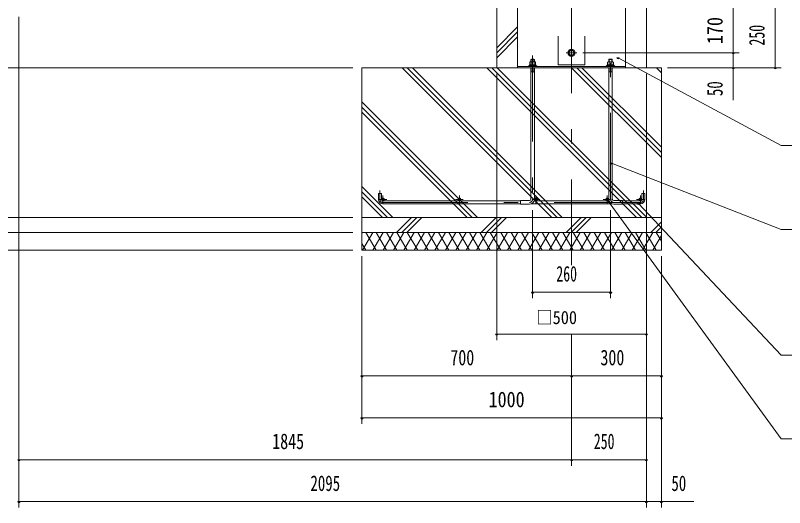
# Model space of a CAD drawing. Units: millimetres, scale not verified, with parts at other scales. Extents: x -25415 to 25419, y -10500 to 10500.
# Drawn here: x 15565 to 21986, y -3330 to 783 of the extents above; entities that cross this region are included whole.
import ezdxf
from ezdxf.enums import TextEntityAlignment as Align

# ---------------------------------------------------------------- set-up
doc = ezdxf.new("R2010")
doc.units = ezdxf.units.MM
doc.header["$LTSCALE"] = 60
doc.linetypes.add('USER2', pattern=[10, 4, -6])
doc.linetypes.add('USER3', pattern=[24, 12, -5, 2, -5])
for name, color, linetype, lineweight in [('0-6_2-02BOLD', 7, 'Continuous', 18), ('0-7_2-12HIDDEN', 3, 'USER2', 18), ('0-8_2-22CENTER', 3, 'USER3', 18), ('0-9_2-42THIN', 4, 'Continuous', 18), ('0-A_2-52DIM', 3, 'Continuous', 18), ('0-B_2-62HATCH', 2, 'Continuous', 18)]:
    doc.layers.add(name, color=color, linetype=linetype, lineweight=lineweight)
doc.styles.add('ＭＳ ゴシック', font='')
doc.styles.get('ＭＳ ゴシック').set_extended_font_data('MS Gothic')

msp = doc.modelspace()

# ---------------------------------------------------------------- linework, layer by layer
at = {"layer": '0-6_2-02BOLD'}
for p, q in [((19870.28, 369.43), (19870.28, 392.17)), ((19894.82, 392.17), (19894.82, 369.43)), ((20520.28, 369.43), (20520.28, 392.17)), ((20544.81, 369.43), (20544.81, 392.17)), ((20547.55, 394.43), (20547.55, 412.67)), ((20657.55, 356.18), (19757.54, 356.18)), ((19855.67, 361.93), (19855.67, 369.43)), ((19867.55, -752.57), (19867.55, 344.93)), ((19875.05, 361.93), (19882.55, 369.43)), ((19890.05, 369.43), (19882.55, 361.93)), ((19897.55, 344.93), (19897.55, -752.57)), ((19917.55, 356.18), (19917.55, 361.93)), ((20497.55, 356.18), (20497.55, 361.93)), ((20517.54, -752.57), (20517.54, 344.93)), ((20525.05, 369.43), (20532.55, 361.93)), ((20540.04, 361.93), (20532.55, 369.43)), ((20547.55, 344.93), (20547.55, -752.57)), ((20559.42, 361.93), (20559.42, 369.43)), ((19867.55, 311.18), (19897.55, 311.18)), ((20547.55, 311.18), (20517.54, 311.18)), ((19782.55, -767.57), (18632.55, -767.57)), ((19894.81, -767.57), (20520.28, -767.57)), ((20632.54, -767.57), (20782.55, -767.57)), ((18632.55, -792.57), (19782.55, -792.57)), ((20545.69, -792.57), (19869.41, -792.57)), ((20632.54, -795.07), (20560.05, -795.07)), ((20782.55, -792.57), (20632.54, -792.57)), ((18457.55, -905.07), (20957.55, -905.07)), ((20957.55, -1030.07), (18457.55, -1030.07))]:
    msp.add_line(p, q, dxfattribs=at)
for points in [[(20318.92, 1167.48), (20832.54, 1169.93), (20832.54, 344.93)], [(19582.55, 344.93), (19582.55, 969.93), (15595.05, 969.93)], [(19757.54, 344.93), (19757.54, 969.93), (20657.55, 969.93), (20657.55, 344.93)], [(19907.08, 369.43), (19907.08, 392.17), (19903.17, 394.43), (19861.92, 394.43), (19858.01, 392.17), (19858.01, 369.43)], [(19867.55, 412.67), (19872.55, 417.67), (19892.55, 417.67), (19897.55, 412.67)], [(19867.55, 394.43), (19867.55, 412.67), (19897.55, 412.67), (19897.55, 394.43)], [(20511.92, 394.43), (20508.01, 392.17), (20508.01, 369.43)], [(20511.92, 394.43), (20553.17, 394.43), (20557.08, 392.17), (20557.08, 369.43)], [(20517.54, 394.43), (20517.54, 412.67), (20547.55, 412.67), (20542.54, 417.67), (20522.55, 417.67), (20517.54, 412.67)], [(19917.55, 361.93), (19847.55, 361.93), (19847.55, 356.18)], [(19855.67, 369.43), (19909.42, 369.43), (19909.42, 361.93)], [(20497.55, 361.93), (20567.54, 361.93), (20567.54, 356.18)], [(20559.42, 369.43), (20505.67, 369.43), (20505.67, 361.93)], [(18620.05, -755.07), (18620.05, -705.07), (18595.05, -705.07), (18595.05, -755.07)], [(20795.05, -755.07), (20795.05, -705.07), (20820.05, -705.07), (20820.05, -755.07)], [(19855.04, -795.07), (19782.55, -795.07), (19782.55, -765.07), (19855.04, -765.07)], [(20560.05, -765.07), (20632.54, -765.07), (20632.54, -795.07)]]:
    msp.add_lwpolyline(points, dxfattribs=at)
for points in [[(20219.82, 448.68), (20195.28, 448.68), (20183.01, 469.93), (20195.28, 491.18), (20219.82, 491.18), (20232.08, 469.93)], [(20957.55, -1180.07), (18457.55, -1180.07), (18457.55, 344.93), (20957.55, 344.93)]]:
    msp.add_lwpolyline(points, close=True, dxfattribs=at)
for centre, radius in [((20207.55, 469.93), 30), ((20207.55, 469.93), 20.62), ((18632.55, -755.07), 12.5), ((19271.3, -755.07), 12.5), ((19910.05, -755.07), 12.5), ((20505.05, -755.07), 12.5), ((20782.55, -755.07), 12.5)]:
    msp.add_circle(centre, radius, dxfattribs=at)
for centre, radius, start, end in [((19864.14, 384.97), 9.46, 49.5701, 90), ((19882.55, 359.98), 34.45, 69.13593, 110.86406), ((19900.95, 384.97), 9.46, 90, 130.42989), ((20514.14, 384.97), 9.46, 49.57011, 90), ((20532.55, 359.98), 34.45, 69.13594, 110.86407), ((20550.95, 384.97), 9.46, 90, 130.4299), ((18632.55, -755.07), 37.5, 180, 270), ((19855.04, -752.57), 42.5, 270, 0), ((19855.04, -752.57), 12.5, 270, 0), ((20560.05, -752.57), 42.5, 180, 270), ((20560.05, -752.57), 12.5, 180, 270), ((20782.55, -755.07), 37.5, 270, 0)]:
    msp.add_arc(centre, radius, start, end, dxfattribs=at)
at = {"layer": '0-7_2-12HIDDEN'}
msp.add_line((20318.92, 369.93), (20318.92, 969.93), dxfattribs=at)
msp.add_lwpolyline([(20318.92, 369.93), (20096.17, 369.93), (20096.17, 969.93)], dxfattribs=at)
at = {"layer": '0-8_2-22CENTER'}
for p, q in [((20207.55, 5172.43), (20207.55, -1305.07)), ((20252.55, 469.93), (20162.55, 469.93)), ((19882.55, 447.67), (19882.55, -752.57)), ((20532.55, -752.57), (20532.55, 447.67)), ((18607.55, -755.07), (18607.55, -680.07)), ((20807.55, -755.07), (20807.55, -680.07)), ((18600.05, -755.07), (18665.05, -755.07)), ((18632.55, -787.57), (18632.55, -722.57)), ((19238.8, -755.07), (19303.8, -755.07)), ((19271.3, -787.57), (19271.3, -722.57)), ((19877.55, -755.07), (19942.55, -755.07)), ((19910.05, -787.57), (19910.05, -722.57)), ((20472.55, -755.07), (20537.55, -755.07)), ((20505.05, -787.57), (20505.05, -722.57)), ((20815.05, -755.07), (20750.05, -755.07)), ((20782.55, -787.57), (20782.55, -722.57)), ((20782.55, -780.07), (18632.55, -780.07))]:
    msp.add_line(p, q, dxfattribs=at)
for centre, radius, start, end in [((18632.55, -755.07), 25, 180, 270), ((19855.04, -752.57), 27.5, 270, 0), ((20560.05, -752.57), 27.5, 180, 270), ((20782.55, -755.07), 25, 270, 0)]:
    msp.add_arc(centre, radius, start, end, dxfattribs=at)
at = {"layer": '0-9_2-42THIN'}
for p, q in [((19871.3, 394.43), (19871.3, 416.41)), ((19893.8, 416.41), (19893.8, 394.43)), ((20521.29, 416.41), (20521.29, 394.43)), ((20543.79, 394.43), (20543.79, 416.41))]:
    msp.add_line(p, q, dxfattribs=at)
for points in [[(19871.3, 344.93), (19871.3, 311.18), (19867.55, 304.69)], [(19897.55, 304.69), (19893.8, 311.18), (19893.8, 344.93)], [(20521.29, 344.93), (20521.29, 311.18), (20517.54, 304.69)], [(20547.55, 304.69), (20543.79, 311.18), (20543.79, 344.93)]]:
    msp.add_lwpolyline(points, dxfattribs=at)
at = {"layer": '0-A_2-52DIM'}
for p, q in [((21907.55, 344.93), (21907.55, 5152.53)), ((21557.55, 894.93), (21557.55, 74.93)), ((15595.05, 769.93), (15595.05, -3330.07)), ((21607.54, 469.93), (20302.55, 469.93)), ((21567.55, 469.93), (21547.55, 469.93)), ((20605.59, 428.62), (20585.59, 428.62)), ((14120.05, 344.93), (18382.55, 344.93)), ((21957.55, 344.93), (21007.55, 344.93)), ((21567.55, 344.93), (21547.55, 344.93)), ((21917.55, 344.93), (21897.55, 344.93)), ((19582.55, -1930.07), (19582.55, 294.93)), ((20832.54, 294.93), (20832.54, -3330.07)), ((20550.24, -451.73), (20530.24, -451.73)), ((20518.68, -761.97), (20498.68, -761.97)), ((20774.82, -786.39), (20754.82, -786.39)), ((19882.55, -845.07), (19882.55, -1580.07)), ((20532.55, -1580.07), (20532.55, -845.07)), ((18382.55, -905.07), (14470.05, -905.07)), ((14470.05, -1030.07), (18382.55, -1030.07)), ((13770.05, -1180.07), (18382.55, -1180.07)), ((18457.55, -1230.07), (18457.55, -2630.07)), ((20957.55, -3330.07), (20957.55, -1230.07)), ((19892.55, -1530.07), (19872.55, -1530.07)), ((19882.55, -1530.07), (20532.55, -1530.07)), ((20542.55, -1530.07), (20522.55, -1530.07)), ((19592.55, -1880.07), (19572.55, -1880.07)), ((20832.54, -1880.07), (19582.55, -1880.07)), ((20207.55, -1880.07), (20207.55, -2980.07)), ((20842.54, -1880.07), (20822.54, -1880.07)), ((18467.55, -2230.07), (18447.55, -2230.07)), ((20957.55, -2230.07), (18457.55, -2230.07)), ((20217.55, -2230.07), (20197.55, -2230.07)), ((20967.55, -2230.07), (20947.55, -2230.07)), ((18467.55, -2580.07), (18447.55, -2580.07)), ((18457.55, -2580.07), (20957.55, -2580.07)), ((20967.55, -2580.07), (20947.55, -2580.07)), ((15605.05, -2930.07), (15585.05, -2930.07)), ((20832.54, -2930.07), (15595.05, -2930.07)), ((20217.55, -2930.07), (20197.55, -2930.07)), ((20842.54, -2930.07), (20822.54, -2930.07)), ((15605.05, -3280.07), (15585.05, -3280.07)), ((15595.05, -3280.07), (21227.55, -3280.07)), ((20842.54, -3280.07), (20822.54, -3280.07)), ((20967.55, -3280.07), (20947.55, -3280.07))]:
    msp.add_line(p, q, dxfattribs=at)
for points in [[(20595.59, 428.62), (21957.55, -305.07), (23957.55, -305.07)], [(23507.55, -1005.07), (21957.55, -1005.07), (20540.24, -451.73)], [(20508.68, -761.97), (21957.55, -2755.07), (23507.55, -2755.07)], [(23507.55, -2055.07), (21957.55, -2055.07), (20764.82, -786.39)]]:
    msp.add_lwpolyline(points, dxfattribs=at)
for centre in [(21557.55, 469.93), (20595.59, 428.62), (21557.55, 344.93), (21907.55, 344.93), (20540.24, -451.73), (20508.68, -761.97), (20764.82, -786.39), (19882.55, -1530.07), (20532.55, -1530.07), (19582.55, -1880.07), (20832.54, -1880.07), (18457.55, -2230.07), (20207.55, -2230.07), (20957.55, -2230.07), (18457.55, -2580.07), (20957.55, -2580.07), (15595.05, -2930.07), (20207.55, -2930.07), (20832.54, -2930.07), (15595.05, -3280.07), (20832.54, -3280.07), (20957.55, -3280.07)]:
    msp.add_arc(centre, 10, 180, 0, dxfattribs=at)
at = {"layer": '0-B_2-62HATCH'}
for p, q in [((19757.54, 687.36), (19582.55, 512.36)), ((19582.55, 469.93), (19757.54, 644.93)), ((19757.54, 602.5), (19582.55, 427.5)), ((20043.8, -905.07), (18793.8, 344.93)), ((18836.23, 344.93), (20086.23, -905.07)), ((20128.65, -905.07), (18878.65, 344.93)), ((19500.91, 344.93), (20750.91, -905.07)), ((20793.33, -905.07), (19543.33, 344.93)), ((19585.76, 344.93), (20835.76, -905.07)), ((20957.55, -404.6), (20208.01, 344.93)), ((20250.44, 344.93), (20957.55, -362.17)), ((20957.55, -319.75), (20292.86, 344.93)), ((20829.34, 344.93), (20832.54, 348.14)), ((20915.12, 344.93), (20957.55, 302.51)), ((18457.55, 58.93), (19421.55, -905.07)), ((19379.12, -905.07), (18457.55, 16.5)), ((18457.55, -25.92), (19336.69, -905.07)), ((18714.44, -905.07), (18457.55, -648.18)), ((18457.55, -690.6), (18672.02, -905.07)), ((18629.59, -905.07), (18457.55, -733.03)), ((18747.23, -1030.07), (18872.23, -905.07)), ((18914.65, -905.07), (18789.65, -1030.07)), ((18832.08, -1030.07), (18957.08, -905.07)), ((19454.33, -1030.07), (19579.33, -905.07)), ((19621.76, -905.07), (19496.76, -1030.07)), ((19539.19, -1030.07), (19664.19, -905.07)), ((20286.44, -905.07), (20161.44, -1030.07)), ((20203.86, -1030.07), (20328.86, -905.07)), ((20246.29, -1030.07), (20371.29, -905.07)), ((20868.55, -1030.07), (20957.55, -941.07)), ((20957.55, -983.5), (20910.97, -1030.07)), ((20957.55, -1025.92), (20953.4, -1030.07)), ((18461.06, -1030.07), (18457.55, -1036.15)), ((18461.06, -1180.07), (18547.66, -1030.07)), ((18576.53, -1180.07), (18489.93, -1030.07)), ((18634.27, -1030.07), (18547.66, -1180.07)), ((18576.53, -1030.07), (18663.13, -1180.07)), ((18634.27, -1180.07), (18720.87, -1030.07)), ((18749.74, -1180.07), (18663.13, -1030.07)), ((18807.47, -1030.07), (18720.87, -1180.07)), ((18836.34, -1180.07), (18749.74, -1030.07)), ((18894.07, -1030.07), (18807.47, -1180.07)), ((18922.94, -1180.07), (18836.34, -1030.07)), ((18980.68, -1030.07), (18894.07, -1180.07)), ((18922.94, -1030.07), (19009.54, -1180.07)), ((18980.68, -1180.07), (19067.28, -1030.07)), ((19096.15, -1180.07), (19009.54, -1030.07)), ((19153.88, -1030.07), (19067.28, -1180.07)), ((19096.15, -1030.07), (19182.75, -1180.07)), ((19153.88, -1180.07), (19240.48, -1030.07)), ((19269.35, -1180.07), (19182.75, -1030.07)), ((19327.09, -1030.07), (19240.48, -1180.07)), ((19269.35, -1030.07), (19355.96, -1180.07)), ((19327.09, -1180.07), (19413.69, -1030.07)), ((19442.56, -1180.07), (19355.96, -1030.07)), ((19500.29, -1030.07), (19413.69, -1180.07)), ((19442.56, -1030.07), (19529.16, -1180.07)), ((19500.29, -1180.07), (19586.89, -1030.07)), ((19615.76, -1180.07), (19529.16, -1030.07)), ((19673.5, -1030.07), (19586.89, -1180.07)), ((19615.76, -1030.07), (19702.36, -1180.07)), ((19673.5, -1180.07), (19760.1, -1030.07)), ((19788.97, -1180.07), (19702.36, -1030.07)), ((19846.7, -1030.07), (19760.1, -1180.07)), ((19788.97, -1030.07), (19875.57, -1180.07)), ((19846.7, -1180.07), (19933.3, -1030.07)), ((19962.17, -1180.07), (19875.57, -1030.07)), ((20019.91, -1030.07), (19933.3, -1180.07)), ((19962.17, -1030.07), (20048.78, -1180.07)), ((20019.91, -1180.07), (20106.51, -1030.07)), ((20135.38, -1180.07), (20048.77, -1030.07)), ((20193.11, -1030.07), (20106.51, -1180.07)), ((20135.38, -1030.07), (20221.98, -1180.07)), ((20193.11, -1180.07), (20279.71, -1030.07)), ((20308.58, -1180.07), (20221.98, -1030.07)), ((20366.32, -1030.07), (20279.71, -1180.07)), ((20308.58, -1030.07), (20395.19, -1180.07)), ((20366.32, -1180.07), (20452.92, -1030.07)), ((20481.79, -1180.07), (20395.19, -1030.07)), ((20539.52, -1030.07), (20452.92, -1180.07)), ((20481.79, -1030.07), (20568.39, -1180.07)), ((20539.52, -1180.07), (20626.13, -1030.07)), ((20654.99, -1180.07), (20568.39, -1030.07)), ((20712.73, -1030.07), (20626.13, -1180.07)), ((20654.99, -1030.07), (20741.6, -1180.07)), ((20712.73, -1180.07), (20799.33, -1030.07)), ((20828.2, -1180.07), (20741.6, -1030.07)), ((20885.93, -1030.07), (20799.33, -1180.07)), ((20828.2, -1030.07), (20914.8, -1180.07)), ((20885.93, -1180.07), (20957.55, -1056.03)), ((20914.8, -1030.07), (20957.55, -1104.11)), ((18457.55, -1123.99), (18489.93, -1180.07))]:
    msp.add_line(p, q, dxfattribs=at)

# ---------------------------------------------------------------- texts
at = {"layer": '0-A_2-52DIM', "color": 7, "style": 'ＭＳ ゴシック'}
for s, width, p in [('170', 0.85, (21507.55, 542.94)), ('250', 0.65, (21857.55, 530.6)), ('50', 0.7, (21507.55, 108.21))]:
    msp.add_text(s, height=130.2, rotation=90, dxfattribs=dict(at, width=width)).set_placement(p, align=Align.BOTTOM_LEFT)
for s, height, width, p in [('260', 130.2, 0.65, (20080.27, -1480.07)), ('□500', 110.7, 0.9, (19913.79, -1830.07)), ('700', 130.2, 0.75, (19195.54, -2180.07)), ('300', 130.2, 0.75, (20448.45, -2180.07)), ('1000', 130.2, 0.85, (19514.74, -2530.07)), ('1845', 130.2, 0.75, (17709.07, -2880.07)), ('250', 130.2, 0.65, (20393.21, -2880.07)), ('2095', 130.2, 0.7, (18027.79, -3230.07)), ('50', 130.2, 0.7, (21040.83, -3230.07))]:
    msp.add_text(s, height=height, dxfattribs=dict(at, width=width)).set_placement(p, align=Align.BOTTOM_LEFT)

doc.saveas('drawing.dxf')
